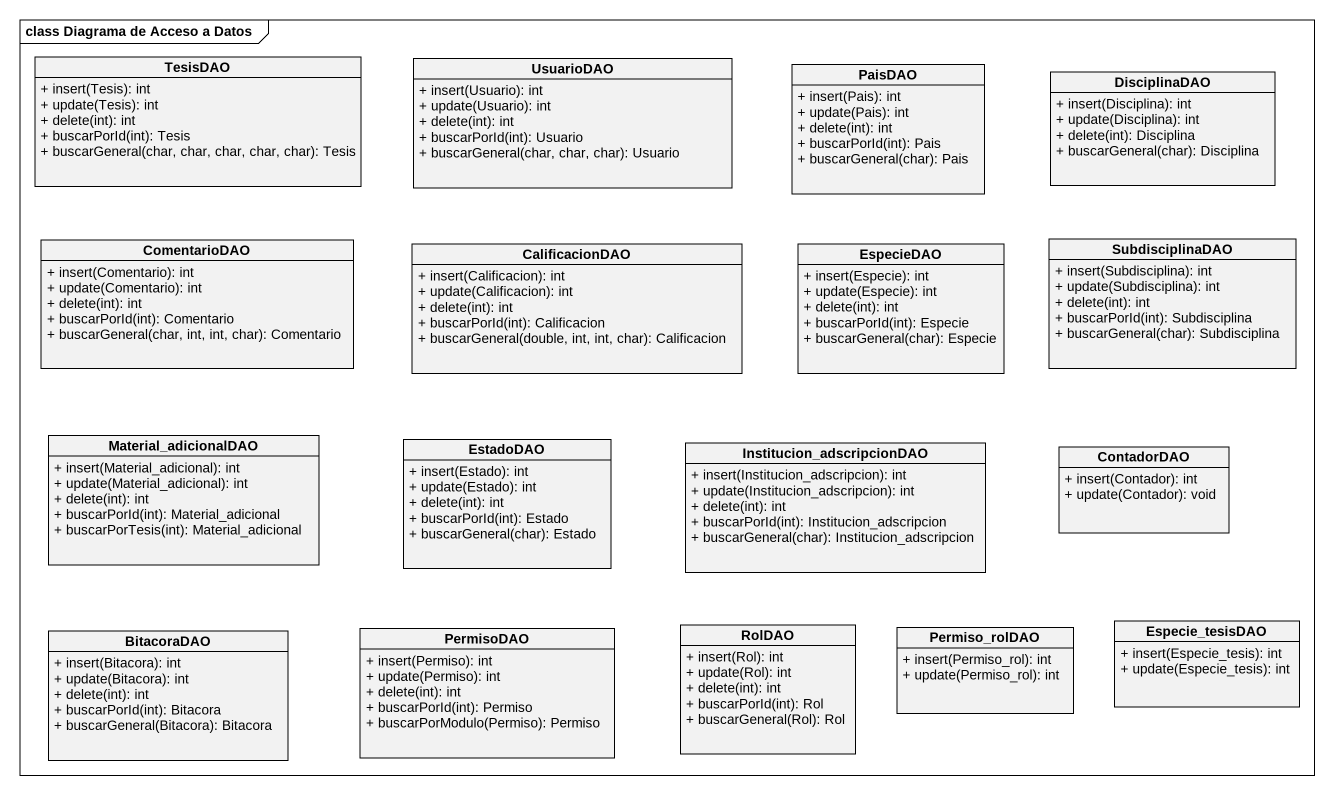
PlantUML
@startuml
mainframe class Diagrama de Acceso a Datos
hide circle
hide empty members
skinparam classAttributeIconSize 0
class TesisDAO {
  + insert(Tesis): int
  + update(Tesis): int
  + delete(int): int
  + buscarPorId(int): Tesis
  + buscarGeneral(char, char, char, char, char): Tesis
}
class UsuarioDAO {
  + insert(Usuario): int
  + update(Usuario): int
  + delete(int): int
  + buscarPorId(int): Usuario
  + buscarGeneral(char, char, char): Usuario
}
class PaisDAO {
  + insert(Pais): int
  + update(Pais): int
  + delete(int): int
  + buscarPorId(int): Pais
  + buscarGeneral(char): Pais
}
class DisciplinaDAO {
  + insert(Disciplina): int
  + update(Disciplina): int
  + delete(int): Disciplina
  + buscarGeneral(char): Disciplina
}
class ComentarioDAO {
  + insert(Comentario): int
  + update(Comentario): int
  + delete(int): int
  + buscarPorId(int): Comentario
  + buscarGeneral(char, int, int, char): Comentario
}
class CalificacionDAO {
  + insert(Calificacion): int
  + update(Calificacion): int
  + delete(int): int
  + buscarPorId(int): Calificacion
  + buscarGeneral(double, int, int, char): Calificacion
}
class EspecieDAO {
  + insert(Especie): int
  + update(Especie): int
  + delete(int): int
  + buscarPorId(int): Especie
  + buscarGeneral(char): Especie
}
class SubdisciplinaDAO {
  + insert(Subdisciplina): int
  + update(Subdisciplina): int
  + delete(int): int
  + buscarPorId(int): Subdisciplina
  + buscarGeneral(char): Subdisciplina
}
class Material_adicionalDAO {
  + insert(Material_adicional): int
  + update(Material_adicional): int
  + delete(int): int
  + buscarPorId(int): Material_adicional
  + buscarPorTesis(int): Material_adicional
}
class EstadoDAO {
  + insert(Estado): int
  + update(Estado): int
  + delete(int): int
  + buscarPorId(int): Estado
  + buscarGeneral(char): Estado
}
class Institucion_adscripcionDAO {
  + insert(Institucion_adscripcion): int
  + update(Institucion_adscripcion): int
  + delete(int): int
  + buscarPorId(int): Institucion_adscripcion
  + buscarGeneral(char): Institucion_adscripcion
}
class ContadorDAO {
  + insert(Contador): int
  + update(Contador): void
}
class BitacoraDAO {
  + insert(Bitacora): int
  + update(Bitacora): int
  + delete(int): int
  + buscarPorId(int): Bitacora
  + buscarGeneral(Bitacora): Bitacora
}
class PermisoDAO {
  + insert(Permiso): int
  + update(Permiso): int
  + delete(int): int
  + buscarPorId(int): Permiso
  + buscarPorModulo(Permiso): Permiso
}
class RolDAO {
  + insert(Rol): int
  + update(Rol): int
  + delete(int): int
  + buscarPorId(int): Rol
  + buscarGeneral(Rol): Rol
}
class Permiso_rolDAO {
  + insert(Permiso_rol): int
  + update(Permiso_rol): int
}
class Especie_tesisDAO {
  + insert(Especie_tesis): int
  + update(Especie_tesis): int
}
@enduml
